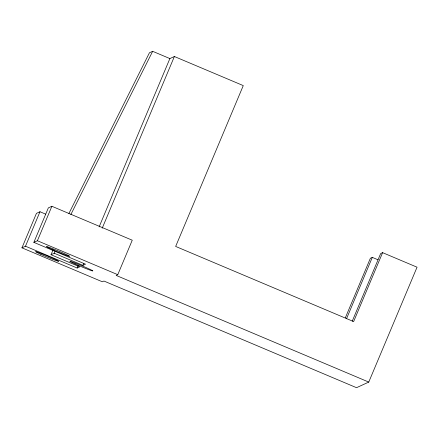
<?xml version="1.0" encoding="UTF-8"?>
<svg xmlns="http://www.w3.org/2000/svg" width="439" height="439" viewBox="0 0 439 439"><rect width="100%" height="100%" fill="white"/><g stroke="black" fill="none" stroke-linecap="round" stroke-linejoin="round"><path stroke-width="0.66" d="M352.226 321.211L380.673 253.539L382.605 252.65L417.05 267.197L368.76 382.078L356.528 387.692L103.933 281.031L102.32 281.772L21.95 247.832L36.437 213.37L39.976 211.741L45.651 214.139M21.95 247.832L25.489 246.208L39.976 211.741M25.489 246.208L77.16 268.026L79.733 266.841L51.028 254.719L54.244 253.243L82.949 265.365L85.523 264.179L33.858 242.361L48.345 207.899L51.884 206.275L132.254 240.21L117.767 274.677L116.159 275.412L368.76 382.078M33.858 242.361L37.397 240.737L51.884 206.275M51.028 254.719L53.135 249.709M54.244 253.243L55.034 251.36M77.16 268.026L78.213 265.518M82.949 265.365L83.745 263.471M99.115 226.908L169.877 58.579L174.382 56.51L243.272 85.6L175.66 246.433L353.631 321.578L382.605 252.65M102.21 228.198L174.382 56.51M345.35 317.798L370.373 258.269L372.305 257.38L377.941 259.762M346.492 318.791L372.305 257.38M68.885 213.535L149.436 52.784L152.651 51.308L169.877 58.579M70.877 214.501L152.651 51.308M37.397 240.737L117.767 274.677M40.865 254.324A12.473 0.521 22.8 0 0 58.65 261.342A12.473 0.521 22.8 0 0 41.985 253.813A12.473 0.521 22.8 0 0 40.865 254.324M51.807 249.303A12.473 0.521 22.8 0 0 69.592 256.316A12.473 0.521 22.8 0 0 52.927 248.787A12.473 0.521 22.8 0 0 51.807 249.303M75.042 263.932A12.473 0.521 22.8 0 0 92.821 270.951A12.473 0.521 22.8 0 0 76.156 263.422A12.473 0.521 22.8 0 0 75.042 263.932"/></g></svg>
